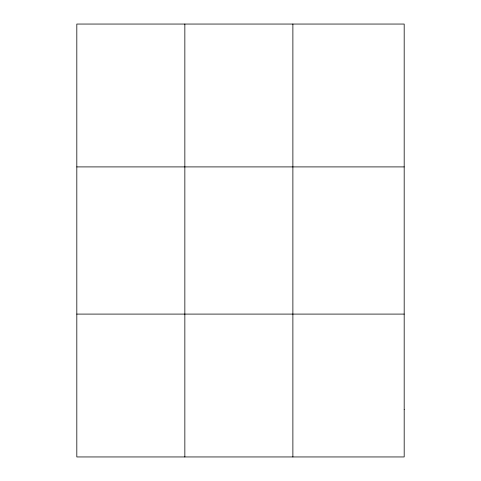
<?xml version="1.0" encoding="UTF-8"?>
<svg xmlns="http://www.w3.org/2000/svg" width="481" height="481" viewBox="0 0 481 481"><rect width="100%" height="100%" fill="white"/><g stroke="black" fill="none" stroke-linecap="round" stroke-linejoin="round"><path stroke-width="0.72" d="M184.848 24.05L184.848 456.95M292.881 24.05L292.881 456.95M76.816 166.907L404.184 166.907M76.816 314.093L404.184 314.093M404.184 409.331L404.184 456.95L76.816 456.95L76.816 24.05L404.184 24.05L404.184 409.331"/></g></svg>
